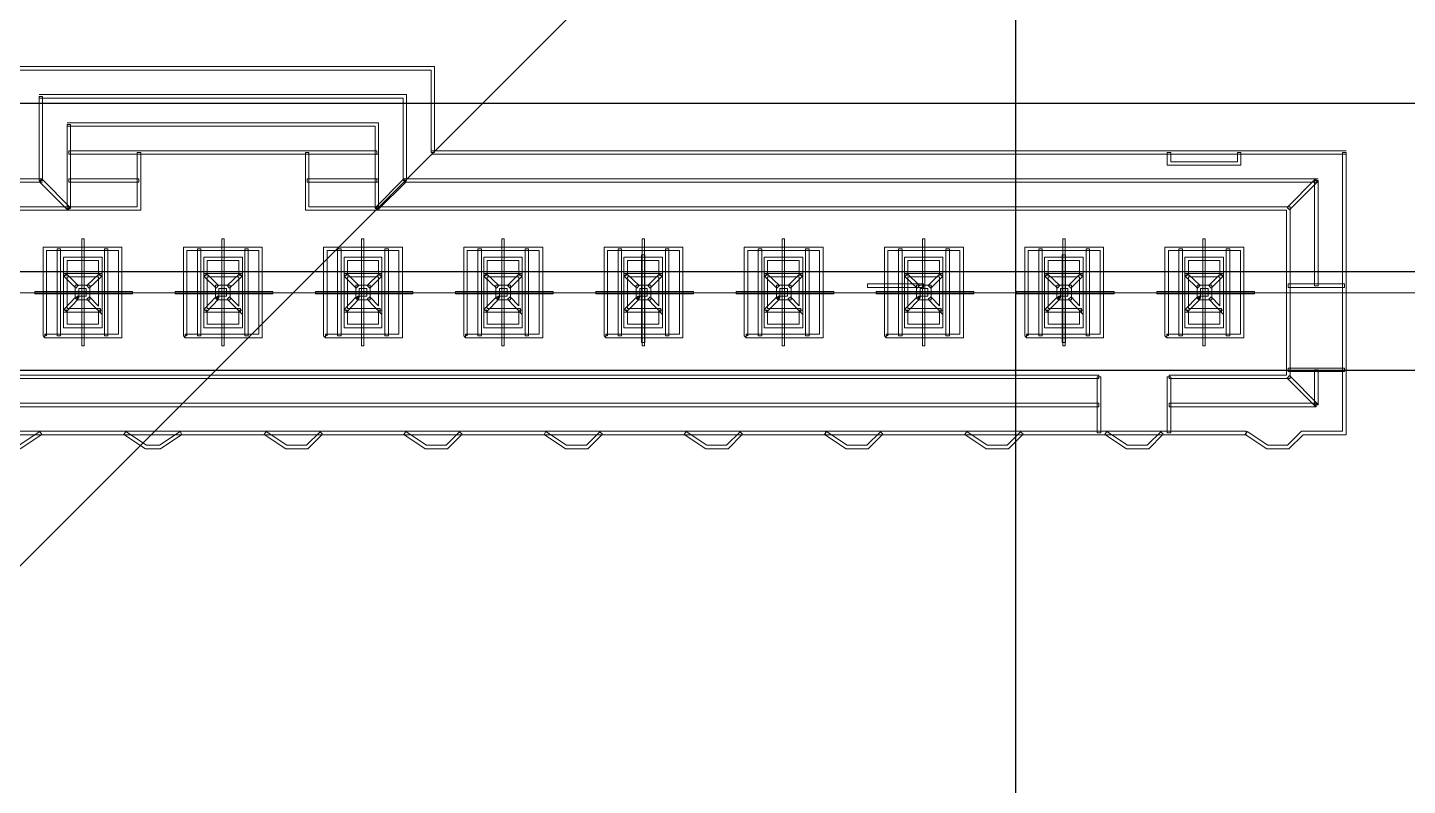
# Model space of a CAD drawing. Header units: inches. Extents: x -1.8 to 19, y -6.6 to 16.3.
# Drawn here: x 8.706 to 9.689, y 3.944 to 4.484 of the extents above; entities that cross this region are included whole.
import ezdxf

# ---------------------------------------------------------------- set-up
doc = ezdxf.new("R2010")
doc.units = ezdxf.units.IN
doc.header["$MEASUREMENT"] = 0
for name, color, linetype, lineweight, true_color in [('carriage ribbon cable', 4, 'Continuous', 25, 0x00ffff), ('hardware', 30, 'Continuous', 9, 0xff7f00), ('hidden ... case construction', 56, 'Continuous', 25, 0x808000), ('hidden ... construction', 2, 'Continuous', 0, 0xffff00), ('motherboard', 6, 'Continuous', 25, 0xff00ff)]:
    doc.layers.add(name, color=color, linetype=linetype, lineweight=lineweight, true_color=true_color)

# ---------------------------------------------------------------- blocks, each defined once
blk = doc.blocks.new('CD_103908_R')
at = {"layer": 'motherboard', "lineweight": 9}
for p, q in [((0.54874, 0.16124), (0.85081, 0.16124)), ((0.84831, 0.15874), (0.54874, 0.15874)), ((0.84831, 0.1), (0.84831, 0.15874)), ((0.85081, 0.16124), (0.85081, 0.1)), ((0.56874, 0.14124), (0.83082, 0.14124)), ((0.56874, 0.07999), (0.56874, 0.13999)), ((0.56874, 0.13999), (0.57124, 0.13999)), ((0.82832, 0.13874), (0.56874, 0.13874)), ((0.57124, 0.13999), (0.57124, 0.07999)), ((0.82832, 0.07999), (0.82832, 0.13874)), ((0.83082, 0.14124), (0.83082, 0.07999)), ((0.58875, 0.12124), (0.81082, 0.12124)), ((0.58875, 0.11999), (0.59125, 0.11999)), ((0.58875, 0.06), (0.58875, 0.11999)), ((0.80832, 0.11874), (0.58875, 0.11874)), ((0.59125, 0.11999), (0.59125, 0.06)), ((0.80832, 0.06), (0.80832, 0.11874)), ((0.81082, 0.12124), (0.81082, 0.06)), ((0.59, 0.10125), (0.80957, 0.10125)), ((0.59, 0.09875), (0.59, 0.10125)), ((0.81082, 0.09875), (0.59, 0.09875)), ((0.63874, 0.06125), (0.63874, 0.1)), ((0.63874, 0.1), (0.64124, 0.1)), ((0.64124, 0.1), (0.64124, 0.05875)), ((0.75873, 0.05875), (0.75873, 0.1)), ((0.75873, 0.1), (0.76123, 0.1)), ((0.76123, 0.1), (0.76123, 0.06125)), ((0.80957, 0.10125), (0.80957, 0.09875)), ((0.80957, 0.10125), (0.80957, 0.09875)), ((0.84831, 0.10125), (1.50078, 0.10125)), ((0.85081, 0.1), (0.84831, 0.1)), ((1.50078, 0.09875), (0.84831, 0.09875)), ((1.37329, 0.09083), (1.37329, 0.1)), ((1.37329, 0.1), (1.37579, 0.1)), ((1.37579, 0.1), (1.37579, 0.09333)), ((1.42328, 0.09333), (1.42328, 0.1)), ((1.42328, 0.1), (1.42578, 0.1)), ((1.42578, 0.1), (1.42578, 0.09083)), ((1.49828, 0.1), (1.50078, 0.1)), ((1.49828, -0.09875), (1.49828, 0.1)), ((1.50078, 0.1), (1.50078, -0.10125)), ((1.42578, 0.09083), (1.37329, 0.09083)), ((1.37579, 0.09333), (1.42328, 0.09333)), ((-0.07999, 0.08124), (0.57124, 0.08124)), ((0.57124, 0.07874), (-0.07999, 0.07874)), ((0.57124, 0.07999), (0.56874, 0.07999)), ((0.56911, 0.07911), (0.57088, 0.08088)), ((0.58911, 0.05912), (0.56911, 0.07911)), ((0.56999, 0.08124), (0.56999, 0.07874)), ((0.57088, 0.08088), (0.59088, 0.06088)), ((0.59, 0.08124), (0.63999, 0.08124)), ((0.59, 0.07874), (0.59, 0.08124)), ((0.63999, 0.07874), (0.59, 0.07874)), ((0.63999, 0.08124), (0.63999, 0.07874)), ((0.75998, 0.08124), (0.81082, 0.08124)), ((0.75998, 0.07874), (0.75998, 0.08124)), ((0.81082, 0.07874), (0.75998, 0.07874)), ((0.80868, 0.06088), (0.82869, 0.08088)), ((0.80957, 0.08124), (0.80957, 0.07874)), ((0.83045, 0.07911), (0.81045, 0.05912)), ((0.82832, 0.08124), (1.48079, 0.08124)), ((0.83082, 0.07999), (0.82832, 0.07999)), ((1.48079, 0.07874), (0.82832, 0.07874)), ((0.82869, 0.08088), (0.83045, 0.07911)), ((1.45865, 0.06088), (1.47866, 0.08088)), ((1.48043, 0.07911), (1.46042, 0.05912)), ((1.47829, 0.005), (1.47829, 0.07999)), ((1.47829, 0.07999), (1.48079, 0.07999)), ((1.47866, 0.08088), (1.48043, 0.07911)), ((1.48079, 0.07999), (1.48079, 0.005)), ((-0.06124, 0.06125), (0.63874, 0.06125)), ((0.59125, 0.06), (0.58875, 0.06)), ((0.59088, 0.06088), (0.58911, 0.05912)), ((0.59, 0.05875), (0.59, 0.06125)), ((0.76123, 0.06125), (0.80957, 0.06125)), ((0.81082, 0.06), (0.80832, 0.06)), ((0.81045, 0.05912), (0.80868, 0.06088)), ((0.80957, 0.05875), (0.80957, 0.06125)), ((0.80957, 0.06125), (1.46079, 0.06125)), ((0.80957, 0.06125), (0.80957, 0.05875)), ((1.46042, 0.05912), (1.45865, 0.06088)), ((1.46079, 0.06125), (1.46079, -0.06125)), ((0.64124, 0.05875), (-0.06124, 0.05875)), ((0.80957, 0.05875), (0.75873, 0.05875)), ((1.45829, 0.05875), (0.80957, 0.05875)), ((1.45829, -0.05875), (1.45829, 0.05875)), ((0.57166, -0.03083), (0.57166, 0.0325)), ((0.57166, 0.0325), (0.62791, 0.0325)), ((0.57416, 0.03), (0.57416, -0.03083)), ((0.62541, 0.03), (0.57416, 0.03)), ((0.58165, 0.03125), (0.58415, 0.03125)), ((0.58165, -0.03083), (0.58165, 0.03125)), ((0.58415, 0.03125), (0.58415, -0.03083)), ((0.59916, -0.03791), (0.59916, 0.03833)), ((0.59916, 0.03833), (0.60083, 0.03833)), ((0.60083, 0.03833), (0.60083, -0.03791)), ((0.61541, -0.03083), (0.61541, 0.03125)), ((0.61541, 0.03125), (0.61791, 0.03125)), ((0.61791, 0.03125), (0.61791, -0.03083)), ((0.62541, -0.02958), (0.62541, 0.03)), ((0.62791, 0.0325), (0.62791, -0.03208)), ((0.67165, -0.03083), (0.67165, 0.0325)), ((0.67165, 0.0325), (0.72791, 0.0325)), ((0.67415, 0.03), (0.67415, -0.03083)), ((0.72541, 0.03), (0.67415, 0.03)), ((0.68165, 0.03125), (0.68415, 0.03125)), ((0.68165, -0.03083), (0.68165, 0.03125)), ((0.68415, 0.03125), (0.68415, -0.03083)), ((0.69916, -0.03791), (0.69916, 0.03833)), ((0.69916, 0.03833), (0.70082, 0.03833)), ((0.70082, 0.03833), (0.70082, -0.03791)), ((0.71541, 0.03125), (0.71791, 0.03125)), ((0.71541, -0.03083), (0.71541, 0.03125)), ((0.71791, 0.03125), (0.71791, -0.03083)), ((0.72541, -0.02958), (0.72541, 0.03)), ((0.72791, 0.0325), (0.72791, -0.03208)), ((0.77166, -0.03083), (0.77166, 0.0325)), ((0.77166, 0.0325), (0.8279, 0.0325)), ((0.8254, 0.03), (0.77416, 0.03)), ((0.77416, 0.03), (0.77416, -0.03083)), ((0.78165, -0.03083), (0.78165, 0.03125)), ((0.78165, 0.03125), (0.78415, 0.03125)), ((0.78415, 0.03125), (0.78415, -0.03083)), ((0.79874, 0.03833), (0.80041, 0.03833)), ((0.79874, -0.03791), (0.79874, 0.03833)), ((0.80041, 0.03833), (0.80041, -0.03791)), ((0.8154, -0.03083), (0.8154, 0.03125)), ((0.8154, 0.03125), (0.8179, 0.03125)), ((0.8179, 0.03125), (0.8179, -0.03083)), ((0.8254, -0.02958), (0.8254, 0.03)), ((0.8279, 0.0325), (0.8279, -0.03208)), ((0.87164, -0.03083), (0.87164, 0.0325)), ((0.87164, 0.0325), (0.92789, 0.0325)), ((0.92539, 0.03), (0.87414, 0.03)), ((0.87414, 0.03), (0.87414, -0.03083)), ((0.88165, 0.03125), (0.88415, 0.03125)), ((0.88165, -0.03083), (0.88165, 0.03125)), ((0.88415, 0.03125), (0.88415, -0.03083)), ((0.89874, 0.03833), (0.9004, 0.03833)), ((0.89874, -0.03791), (0.89874, 0.03833)), ((0.9004, 0.03833), (0.9004, -0.03791)), ((0.91539, 0.03125), (0.91789, 0.03125)), ((0.91539, -0.03083), (0.91539, 0.03125)), ((0.91789, 0.03125), (0.91789, -0.03083)), ((0.92539, -0.02958), (0.92539, 0.03)), ((0.92789, 0.0325), (0.92789, -0.03208)), ((0.97164, -0.03083), (0.97164, 0.0325)), ((0.97164, 0.0325), (1.02789, 0.0325)), ((0.97414, 0.03), (0.97414, -0.03083)), ((1.02539, 0.03), (0.97414, 0.03)), ((0.98165, 0.03125), (0.98415, 0.03125)), ((0.98165, -0.03083), (0.98165, 0.03125)), ((0.98415, 0.03125), (0.98415, -0.03083)), ((0.99872, -0.03791), (0.99872, 0.03833)), ((0.99872, 0.03833), (1.00039, 0.03833)), ((1.00039, 0.03833), (1.00039, -0.03791)), ((1.01539, 0.03125), (1.01789, 0.03125)), ((1.01539, -0.03083), (1.01539, 0.03125)), ((1.01789, 0.03125), (1.01789, -0.03083)), ((1.02539, -0.02958), (1.02539, 0.03)), ((1.02789, 0.0325), (1.02789, -0.03208)), ((1.07164, -0.03083), (1.07164, 0.0325)), ((1.07164, 0.0325), (1.12789, 0.0325)), ((1.07414, 0.03), (1.07414, -0.03083)), ((1.12539, 0.03), (1.07414, 0.03)), ((1.08163, 0.03125), (1.08413, 0.03125)), ((1.08163, -0.03083), (1.08163, 0.03125)), ((1.08413, 0.03125), (1.08413, -0.03083)), ((1.09872, 0.03833), (1.10039, 0.03833)), ((1.09872, -0.03791), (1.09872, 0.03833)), ((1.10039, 0.03833), (1.10039, -0.03791)), ((1.11539, -0.03083), (1.11539, 0.03125)), ((1.11539, 0.03125), (1.11789, 0.03125)), ((1.11789, 0.03125), (1.11789, -0.03083)), ((1.12539, -0.02958), (1.12539, 0.03)), ((1.12789, 0.0325), (1.12789, -0.03208)), ((1.17162, -0.03083), (1.17162, 0.0325)), ((1.17162, 0.0325), (1.22787, 0.0325)), ((1.22537, 0.03), (1.17412, 0.03)), ((1.17412, 0.03), (1.17412, -0.03083)), ((1.18163, -0.03083), (1.18163, 0.03125)), ((1.18163, 0.03125), (1.18413, 0.03125)), ((1.18413, 0.03125), (1.18413, -0.03083)), ((1.19872, -0.03791), (1.19872, 0.03833)), ((1.19872, 0.03833), (1.20038, 0.03833)), ((1.20038, 0.03833), (1.20038, -0.03791)), ((1.21537, 0.03125), (1.21787, 0.03125)), ((1.21537, -0.03083), (1.21537, 0.03125)), ((1.21787, 0.03125), (1.21787, -0.03083)), ((1.22537, -0.02958), (1.22537, 0.03)), ((1.22787, 0.0325), (1.22787, -0.03208)), ((1.27162, -0.03083), (1.27162, 0.0325)), ((1.27162, 0.0325), (1.32787, 0.0325)), ((1.27412, 0.03), (1.27412, -0.03083)), ((1.32537, 0.03), (1.27412, 0.03)), ((1.28163, -0.03083), (1.28163, 0.03125)), ((1.28163, 0.03125), (1.28413, 0.03125)), ((1.28413, 0.03125), (1.28413, -0.03083)), ((1.2987, 0.03833), (1.30037, 0.03833)), ((1.2987, -0.03791), (1.2987, 0.03833)), ((1.30037, 0.03833), (1.30037, -0.03791)), ((1.31538, -0.03083), (1.31538, 0.03125)), ((1.31538, 0.03125), (1.31788, 0.03125)), ((1.31788, 0.03125), (1.31788, -0.03083)), ((1.32537, -0.02958), (1.32537, 0.03)), ((1.32787, 0.0325), (1.32787, -0.03208)), ((1.37162, -0.03083), (1.37162, 0.0325)), ((1.37162, 0.0325), (1.42787, 0.0325)), ((1.42537, 0.03), (1.37412, 0.03)), ((1.37412, 0.03), (1.37412, -0.03083)), ((1.38162, -0.03083), (1.38162, 0.03125)), ((1.38162, 0.03125), (1.38412, 0.03125)), ((1.38412, 0.03125), (1.38412, -0.03083)), ((1.3987, 0.03833), (1.40037, 0.03833)), ((1.3987, -0.03791), (1.3987, 0.03833)), ((1.40037, 0.03833), (1.40037, -0.03791)), ((1.41537, 0.03125), (1.41787, 0.03125)), ((1.41537, -0.03083), (1.41537, 0.03125)), ((1.41787, 0.03125), (1.41787, -0.03083)), ((1.42537, -0.02958), (1.42537, 0.03)), ((1.42787, 0.0325), (1.42787, -0.03208)), ((0.58624, 0.02542), (0.61375, 0.02542)), ((0.58624, 0.01249), (0.58624, 0.02542)), ((0.61125, 0.02292), (0.58874, 0.02292)), ((0.58874, 0.02292), (0.58874, 0.01249)), ((0.61125, 0.01249), (0.61125, 0.02292)), ((0.61375, 0.02542), (0.61375, 0.01249)), ((0.68624, 0.02542), (0.71375, 0.02542)), ((0.68624, 0.01249), (0.68624, 0.02542)), ((0.71125, 0.02292), (0.68874, 0.02292)), ((0.68874, 0.02292), (0.68874, 0.01249)), ((0.71125, 0.01249), (0.71125, 0.02292)), ((0.71375, 0.02542), (0.71375, 0.01249)), ((0.78624, 0.02542), (0.81331, 0.02542)), ((0.78624, 0.01249), (0.78624, 0.02542)), ((0.81081, 0.02292), (0.78874, 0.02292)), ((0.78874, 0.02292), (0.78874, 0.01249)), ((0.81081, 0.01249), (0.81081, 0.02292)), ((0.81331, 0.02542), (0.81331, 0.01249)), ((0.88581, 0.02542), (0.91331, 0.02542)), ((0.88581, 0.01249), (0.88581, 0.02542)), ((0.91081, 0.02292), (0.88831, 0.02292)), ((0.88831, 0.02292), (0.88831, 0.01249)), ((0.91081, 0.01249), (0.91081, 0.02292)), ((0.91331, 0.02542), (0.91331, 0.01249)), ((0.98582, 0.01249), (0.98582, 0.02542)), ((0.98582, 0.02542), (1.01331, 0.02542)), ((1.01081, 0.02292), (0.98832, 0.02292)), ((0.98832, 0.02292), (0.98832, 0.01249)), ((0.99831, -0.03541), (0.99831, 0.02708)), ((0.99831, 0.02708), (1.0008, 0.02708)), ((1.0008, 0.02708), (1.0008, -0.03541)), ((1.01081, 0.01249), (1.01081, 0.02292)), ((1.01331, 0.02542), (1.01331, 0.01249)), ((1.0858, 0.01249), (1.0858, 0.02542)), ((1.0858, 0.02542), (1.11331, 0.02542)), ((1.11081, 0.02292), (1.0883, 0.02292)), ((1.0883, 0.02292), (1.0883, 0.01249)), ((1.11081, 0.01249), (1.11081, 0.02292)), ((1.11331, 0.02542), (1.11331, 0.01249)), ((1.1858, 0.01249), (1.1858, 0.02542)), ((1.1858, 0.02542), (1.21329, 0.02542)), ((1.21079, 0.02292), (1.1883, 0.02292)), ((1.1883, 0.02292), (1.1883, 0.01249)), ((1.21079, 0.01249), (1.21079, 0.02292)), ((1.21329, 0.02542), (1.21329, 0.01249)), ((1.2858, 0.01249), (1.2858, 0.02542)), ((1.2858, 0.02542), (1.31329, 0.02542)), ((1.31079, 0.02292), (1.2883, 0.02292)), ((1.2883, 0.02292), (1.2883, 0.01249)), ((1.29829, 0.02708), (1.30079, 0.02708)), ((1.29829, -0.03541), (1.29829, 0.02708)), ((1.30079, 0.02708), (1.30079, -0.03541)), ((1.31079, 0.01249), (1.31079, 0.02292)), ((1.31329, 0.02542), (1.31329, 0.01249)), ((1.38578, 0.02542), (1.41329, 0.02542)), ((1.38578, 0.01249), (1.38578, 0.02542)), ((1.41079, 0.02292), (1.38828, 0.02292)), ((1.38828, 0.02292), (1.38828, 0.01249)), ((1.41079, 0.01249), (1.41079, 0.02292)), ((1.41329, 0.02542), (1.41329, 0.01249)), ((0.58624, -0.01376), (0.58624, 0.01374)), ((0.58624, 0.01374), (0.61375, 0.01374)), ((0.58874, 0.01249), (0.58624, 0.01249)), ((0.58661, 0.01161), (0.58837, 0.01338)), ((0.59495, 0.00328), (0.58661, 0.01161)), ((0.58837, 0.01338), (0.59671, 0.00505)), ((0.58874, 0.01124), (0.58874, -0.01126)), ((0.61125, 0.01124), (0.58874, 0.01124)), ((0.60289, 0.00507), (0.61164, 0.0134)), ((0.61336, 0.01159), (0.60461, 0.00326)), ((0.61375, 0.01249), (0.61125, 0.01249)), ((0.61125, -0.00949), (0.61125, 0.01124)), ((0.61164, 0.0134), (0.61336, 0.01159)), ((0.61375, 0.01374), (0.61375, -0.01552)), ((0.68624, -0.01376), (0.68624, 0.01374)), ((0.68624, 0.01374), (0.71375, 0.01374)), ((0.68874, 0.01249), (0.68624, 0.01249)), ((0.68661, 0.01161), (0.68837, 0.01338)), ((0.69495, 0.00328), (0.68661, 0.01161)), ((0.68837, 0.01338), (0.69671, 0.00505)), ((0.68874, 0.01124), (0.68874, -0.01126)), ((0.71125, 0.01124), (0.68874, 0.01124)), ((0.70289, 0.00507), (0.71164, 0.0134)), ((0.71336, 0.01159), (0.70461, 0.00326)), ((0.71375, 0.01249), (0.71125, 0.01249)), ((0.71125, -0.00949), (0.71125, 0.01124)), ((0.71164, 0.0134), (0.71336, 0.01159)), ((0.71375, 0.01374), (0.71375, -0.01552)), ((0.78624, -0.01376), (0.78624, 0.01374)), ((0.78624, 0.01374), (0.81331, 0.01374)), ((0.78874, 0.01249), (0.78624, 0.01249)), ((0.7866, 0.01161), (0.78837, 0.01338)), ((0.79493, 0.00328), (0.7866, 0.01161)), ((0.78837, 0.01338), (0.7967, 0.00505)), ((0.78874, 0.01124), (0.78874, -0.01126)), ((0.81081, 0.01124), (0.78874, 0.01124)), ((0.80285, 0.00505), (0.81118, 0.01338)), ((0.81295, 0.01161), (0.80462, 0.00328)), ((0.81331, 0.01249), (0.81081, 0.01249)), ((0.81081, -0.00938), (0.81081, 0.01124)), ((0.81118, 0.01338), (0.81295, 0.01161)), ((0.81331, 0.01374), (0.81331, -0.01563)), ((0.88581, -0.01376), (0.88581, 0.01374)), ((0.88581, 0.01374), (0.91331, 0.01374)), ((0.88831, 0.01249), (0.88581, 0.01249)), ((0.8862, 0.01159), (0.88793, 0.0134)), ((0.89495, 0.00326), (0.8862, 0.01159)), ((0.88793, 0.0134), (0.89667, 0.00507)), ((0.88831, 0.01124), (0.88831, -0.01126)), ((0.91081, 0.01124), (0.88831, 0.01124)), ((0.90285, 0.00505), (0.91118, 0.01338)), ((0.91294, 0.01161), (0.90462, 0.00328)), ((0.91331, 0.01249), (0.91081, 0.01249)), ((0.91081, -0.00938), (0.91081, 0.01124)), ((0.91118, 0.01338), (0.91294, 0.01161)), ((0.91331, 0.01374), (0.91331, -0.01563)), ((0.98582, -0.01376), (0.98582, 0.01374)), ((0.98582, 0.01374), (1.01331, 0.01374)), ((0.98832, 0.01249), (0.98582, 0.01249)), ((0.9862, 0.01159), (0.98793, 0.0134)), ((0.99495, 0.00326), (0.9862, 0.01159)), ((0.98793, 0.0134), (0.99667, 0.00507)), ((0.98832, 0.01124), (0.98832, -0.01126)), ((1.01081, 0.01124), (0.98832, 0.01124)), ((1.00285, 0.00505), (1.01118, 0.01338)), ((1.01294, 0.01161), (1.00461, 0.00328)), ((1.01331, 0.01249), (1.01081, 0.01249)), ((1.01081, -0.00938), (1.01081, 0.01124)), ((1.01118, 0.01338), (1.01294, 0.01161)), ((1.01331, 0.01374), (1.01331, -0.01563)), ((1.0858, -0.01376), (1.0858, 0.01374)), ((1.0858, 0.01374), (1.11331, 0.01374)), ((1.0883, 0.01249), (1.0858, 0.01249)), ((1.08619, 0.01159), (1.08791, 0.0134)), ((1.09495, 0.00326), (1.08619, 0.01159)), ((1.08791, 0.0134), (1.09667, 0.00507)), ((1.11081, 0.01124), (1.0883, 0.01124)), ((1.0883, 0.01124), (1.0883, -0.01126)), ((1.10283, 0.00505), (1.11118, 0.01338)), ((1.11294, 0.01161), (1.1046, 0.00328)), ((1.11331, 0.01249), (1.11081, 0.01249)), ((1.11081, -0.00939), (1.11081, 0.01124)), ((1.11118, 0.01338), (1.11294, 0.01161)), ((1.11331, 0.01374), (1.11331, -0.01563)), ((1.1858, -0.01376), (1.1858, 0.01374)), ((1.1858, 0.01374), (1.21329, 0.01374)), ((1.1883, 0.01249), (1.1858, 0.01249)), ((1.18618, 0.01159), (1.18791, 0.0134)), ((1.19493, 0.00326), (1.18618, 0.01159)), ((1.18791, 0.0134), (1.19665, 0.00507)), ((1.1883, 0.01124), (1.1883, -0.01126)), ((1.21079, 0.01124), (1.1883, 0.01124)), ((1.20283, 0.00505), (1.21116, 0.01338)), ((1.21293, 0.01161), (1.2046, 0.00328)), ((1.21329, 0.01249), (1.21079, 0.01249)), ((1.21079, -0.00938), (1.21079, 0.01124)), ((1.21116, 0.01338), (1.21293, 0.01161)), ((1.21329, 0.01374), (1.21329, -0.01563)), ((1.2858, -0.01376), (1.2858, 0.01374)), ((1.2858, 0.01374), (1.31329, 0.01374)), ((1.2883, 0.01249), (1.2858, 0.01249)), ((1.28618, 0.01159), (1.28791, 0.0134)), ((1.29493, 0.00326), (1.28618, 0.01159)), ((1.28791, 0.0134), (1.29665, 0.00507)), ((1.31079, 0.01124), (1.2883, 0.01124)), ((1.2883, 0.01124), (1.2883, -0.01126)), ((1.30283, 0.00505), (1.31116, 0.01338)), ((1.31292, 0.01161), (1.30459, 0.00328)), ((1.31329, 0.01249), (1.31079, 0.01249)), ((1.31079, -0.00938), (1.31079, 0.01124)), ((1.31116, 0.01338), (1.31292, 0.01161)), ((1.31329, 0.01374), (1.31329, -0.01563)), ((1.38578, -0.01376), (1.38578, 0.01374)), ((1.38578, 0.01374), (1.41329, 0.01374)), ((1.38828, 0.01249), (1.38578, 0.01249)), ((1.38617, 0.01159), (1.38789, 0.0134)), ((1.39493, 0.00326), (1.38617, 0.01159)), ((1.38789, 0.0134), (1.39665, 0.00507)), ((1.41079, 0.01124), (1.38828, 0.01124)), ((1.38828, 0.01124), (1.38828, -0.01126)), ((1.40281, 0.00505), (1.41116, 0.01338)), ((1.41293, 0.01161), (1.40458, 0.00328)), ((1.41329, 0.01249), (1.41079, 0.01249)), ((1.41079, -0.00939), (1.41079, 0.01124)), ((1.41116, 0.01338), (1.41293, 0.01161)), ((1.41329, 0.01374), (1.41329, -0.01563)), ((0.56583, 0.00083), (0.6354, 0.00083)), ((0.56583, -0.00083), (0.56583, 0.00083)), ((0.59458, -0.00376), (0.59458, 0.00541)), ((0.59458, 0.00541), (0.60498, 0.00541)), ((0.59671, 0.00505), (0.59495, 0.00328)), ((0.59708, 0.00291), (0.59708, -0.00376)), ((0.60248, 0.00291), (0.59708, 0.00291)), ((0.60248, -0.00251), (0.60248, 0.00291)), ((0.60461, 0.00326), (0.60289, 0.00507)), ((0.60498, 0.00541), (0.60498, -0.00501)), ((0.6354, 0.00083), (0.6354, -0.00083)), ((0.66583, 0.00083), (0.7354, 0.00083)), ((0.66583, -0.00083), (0.66583, 0.00083)), ((0.69458, -0.00376), (0.69458, 0.00541)), ((0.69458, 0.00541), (0.70498, 0.00541)), ((0.69671, 0.00505), (0.69495, 0.00328)), ((0.69708, 0.00291), (0.69708, -0.00376)), ((0.70248, 0.00291), (0.69708, 0.00291)), ((0.70248, -0.00251), (0.70248, 0.00291)), ((0.70461, 0.00326), (0.70289, 0.00507)), ((0.70498, 0.00541), (0.70498, -0.00501)), ((0.7354, 0.00083), (0.7354, -0.00083)), ((0.76583, 0.00083), (0.8354, 0.00083)), ((0.76583, -0.00083), (0.76583, 0.00083)), ((0.79457, -0.00376), (0.79457, 0.00541)), ((0.79457, 0.00541), (0.80498, 0.00541)), ((0.7967, 0.00505), (0.79493, 0.00328)), ((0.80248, 0.00291), (0.79707, 0.00291)), ((0.79707, 0.00291), (0.79707, -0.00376)), ((0.80248, -0.00251), (0.80248, 0.00291)), ((0.80462, 0.00328), (0.80285, 0.00505)), ((0.80498, 0.00541), (0.80498, -0.00501)), ((0.8354, 0.00083), (0.8354, -0.00083)), ((0.86581, -0.00083), (0.86581, 0.00083)), ((0.86581, 0.00083), (0.9354, 0.00083)), ((0.89456, -0.00376), (0.89456, 0.00541)), ((0.89456, 0.00541), (0.90498, 0.00541)), ((0.89667, 0.00507), (0.89495, 0.00326)), ((0.89706, 0.00291), (0.89706, -0.00376)), ((0.90248, 0.00291), (0.89706, 0.00291)), ((0.90248, -0.00251), (0.90248, 0.00291)), ((0.90462, 0.00328), (0.90285, 0.00505)), ((0.90498, 0.00541), (0.90498, -0.00501)), ((0.9354, 0.00083), (0.9354, -0.00083)), ((0.96581, -0.00083), (0.96581, 0.00083)), ((0.96581, 0.00083), (1.03539, 0.00083)), ((0.99456, -0.00376), (0.99456, 0.00541)), ((0.99456, 0.00541), (1.00498, 0.00541)), ((0.99667, 0.00507), (0.99495, 0.00326)), ((0.99706, 0.00291), (0.99706, -0.00376)), ((1.00248, 0.00291), (0.99706, 0.00291)), ((1.00248, -0.00251), (1.00248, 0.00291)), ((1.00461, 0.00328), (1.00285, 0.00505)), ((1.00498, 0.00541), (1.00498, -0.00501)), ((1.03539, 0.00083), (1.03539, -0.00083)), ((1.06581, 0.00083), (1.13538, 0.00083)), ((1.06581, -0.00083), (1.06581, 0.00083)), ((1.09456, -0.00376), (1.09456, 0.00541)), ((1.09456, 0.00541), (1.10498, 0.00541)), ((1.09667, 0.00507), (1.09495, 0.00326)), ((1.10248, 0.00291), (1.09706, 0.00291)), ((1.09706, 0.00291), (1.09706, -0.00376)), ((1.10248, -0.00251), (1.10248, 0.00291)), ((1.1046, 0.00328), (1.10283, 0.00505)), ((1.10498, 0.00541), (1.10498, -0.00501)), ((1.13538, 0.00083), (1.13538, -0.00083)), ((1.15955, 0.00625), (1.19955, 0.00625)), ((1.15955, 0.00375), (1.15955, 0.00625)), ((1.19955, 0.00375), (1.15955, 0.00375)), ((1.16579, 0.00083), (1.23538, 0.00083)), ((1.16579, -0.00083), (1.16579, 0.00083)), ((1.19454, -0.00376), (1.19454, 0.00541)), ((1.19454, 0.00541), (1.20496, 0.00541)), ((1.19665, 0.00507), (1.19493, 0.00326)), ((1.19704, 0.00291), (1.19704, -0.00376)), ((1.20246, 0.00291), (1.19704, 0.00291)), ((1.19955, 0.00625), (1.19955, 0.00375)), ((1.20246, -0.00251), (1.20246, 0.00291)), ((1.2046, 0.00328), (1.20283, 0.00505)), ((1.20496, 0.00541), (1.20496, -0.00501)), ((1.23538, 0.00083), (1.23538, -0.00083)), ((1.26579, 0.00083), (1.33537, 0.00083)), ((1.26579, -0.00083), (1.26579, 0.00083)), ((1.29454, -0.00376), (1.29454, 0.00541)), ((1.29454, 0.00541), (1.30496, 0.00541)), ((1.29665, 0.00507), (1.29493, 0.00326)), ((1.29704, 0.00291), (1.29704, -0.00376)), ((1.30246, 0.00291), (1.29704, 0.00291)), ((1.30246, -0.00251), (1.30246, 0.00291)), ((1.30459, 0.00328), (1.30283, 0.00505)), ((1.30496, 0.00541), (1.30496, -0.00501)), ((1.33537, 0.00083), (1.33537, -0.00083)), ((1.36579, -0.00083), (1.36579, 0.00083)), ((1.36579, 0.00083), (1.43537, 0.00083)), ((1.39454, -0.00376), (1.39454, 0.00541)), ((1.39454, 0.00541), (1.40496, 0.00541)), ((1.39665, 0.00507), (1.39493, 0.00326)), ((1.39704, 0.00291), (1.39704, -0.00376)), ((1.40246, 0.00291), (1.39704, 0.00291)), ((1.40246, -0.00251), (1.40246, 0.00291)), ((1.40458, 0.00328), (1.40281, 0.00505)), ((1.40496, 0.00541), (1.40496, -0.00501)), ((1.43537, 0.00083), (1.43537, -0.00083)), ((1.45954, 0.00625), (1.49953, 0.00625)), ((1.45954, 0.00375), (1.45954, 0.00625)), ((1.49953, 0.00375), (1.45954, 0.00375)), ((1.48079, 0.005), (1.47829, 0.005)), ((1.49953, 0.00625), (1.49953, 0.00375)), ((0.6354, -0.00083), (0.56583, -0.00083)), ((0.58659, -0.01164), (0.59493, -0.00289)), ((0.59673, -0.00462), (0.5884, -0.01337)), ((0.59583, -0.00501), (0.59458, -0.00376)), ((0.59493, -0.00289), (0.59673, -0.00462)), ((0.59583, -0.00501), (0.59583, -0.00251)), ((0.59583, -0.00251), (0.60248, -0.00251)), ((0.59708, -0.00376), (0.59583, -0.00251)), ((0.59583, -0.00251), (0.59583, -0.00251)), ((0.59583, -0.00251), (0.59583, -0.00501)), ((0.60498, -0.00501), (0.59583, -0.00501)), ((0.59583, -0.00501), (0.59583, -0.00501)), ((0.60287, -0.00464), (0.60463, -0.00287)), ((0.61375, -0.01552), (0.60287, -0.00464)), ((0.60463, -0.00287), (0.61125, -0.00949)), ((0.7354, -0.00083), (0.66583, -0.00083)), ((0.68658, -0.01164), (0.69492, -0.00289)), ((0.69673, -0.00462), (0.68839, -0.01337)), ((0.69583, -0.00501), (0.69458, -0.00376)), ((0.69492, -0.00289), (0.69673, -0.00462)), ((0.69708, -0.00376), (0.69583, -0.00251)), ((0.69583, -0.00251), (0.69583, -0.00251)), ((0.69583, -0.00251), (0.69583, -0.00501)), ((0.69583, -0.00501), (0.69583, -0.00251)), ((0.69583, -0.00251), (0.70248, -0.00251)), ((0.69583, -0.00501), (0.69583, -0.00501)), ((0.70498, -0.00501), (0.69583, -0.00501)), ((0.70286, -0.00464), (0.70463, -0.00287)), ((0.71375, -0.01552), (0.70286, -0.00464)), ((0.70463, -0.00287), (0.71125, -0.00949)), ((0.8354, -0.00083), (0.76583, -0.00083)), ((0.78658, -0.01165), (0.79491, -0.0029)), ((0.79672, -0.00462), (0.78839, -0.01337)), ((0.79582, -0.00501), (0.79457, -0.00376)), ((0.79491, -0.0029), (0.79672, -0.00462)), ((0.79582, -0.00501), (0.79582, -0.00251)), ((0.79582, -0.00251), (0.80248, -0.00251)), ((0.79582, -0.00251), (0.79582, -0.00251)), ((0.79582, -0.00251), (0.79582, -0.00501)), ((0.79707, -0.00376), (0.79582, -0.00251)), ((0.80498, -0.00501), (0.79582, -0.00501)), ((0.79582, -0.00501), (0.79582, -0.00501)), ((0.80283, -0.00462), (0.80464, -0.0029)), ((0.81331, -0.01563), (0.80283, -0.00462)), ((0.80464, -0.0029), (0.81081, -0.00938)), ((0.9354, -0.00083), (0.86581, -0.00083)), ((0.88618, -0.01162), (0.89493, -0.00287)), ((0.8967, -0.00464), (0.88795, -0.01339)), ((0.89581, -0.00501), (0.89456, -0.00376)), ((0.89493, -0.00287), (0.8967, -0.00464)), ((0.89581, -0.00501), (0.89581, -0.00251)), ((0.89581, -0.00251), (0.90248, -0.00251)), ((0.89706, -0.00376), (0.89581, -0.00251)), ((0.89581, -0.00251), (0.89581, -0.00251)), ((0.89581, -0.00251), (0.89581, -0.00501)), ((0.90498, -0.00501), (0.89581, -0.00501)), ((0.89581, -0.00501), (0.89581, -0.00501)), ((0.90283, -0.00462), (0.90464, -0.0029)), ((0.91331, -0.01563), (0.90283, -0.00462)), ((0.90464, -0.0029), (0.91081, -0.00938)), ((1.03539, -0.00083), (0.96581, -0.00083)), ((0.98618, -0.01162), (0.99493, -0.00287)), ((0.99669, -0.00464), (0.98795, -0.01339)), ((0.99581, -0.00501), (0.99456, -0.00376)), ((0.99493, -0.00287), (0.99669, -0.00464)), ((0.99706, -0.00376), (0.99581, -0.00251)), ((0.99581, -0.00251), (0.99581, -0.00251)), ((0.99581, -0.00251), (0.99581, -0.00501)), ((0.99581, -0.00501), (0.99581, -0.00251)), ((0.99581, -0.00251), (1.00248, -0.00251)), ((0.99581, -0.00501), (0.99581, -0.00501)), ((1.00498, -0.00501), (0.99581, -0.00501)), ((1.00282, -0.00462), (1.00464, -0.0029)), ((1.01331, -0.01563), (1.00282, -0.00462)), ((1.00464, -0.0029), (1.01081, -0.00938)), ((1.13538, -0.00083), (1.06581, -0.00083)), ((1.08617, -0.01162), (1.09493, -0.00287)), ((1.09669, -0.00464), (1.08794, -0.01339)), ((1.09581, -0.00501), (1.09456, -0.00376)), ((1.09493, -0.00287), (1.09669, -0.00464)), ((1.09581, -0.00251), (1.10248, -0.00251)), ((1.09581, -0.00251), (1.09581, -0.00251)), ((1.09581, -0.00251), (1.09581, -0.00501)), ((1.09706, -0.00376), (1.09581, -0.00251)), ((1.09581, -0.00501), (1.09581, -0.00251)), ((1.09581, -0.00501), (1.09581, -0.00501)), ((1.10498, -0.00501), (1.09581, -0.00501)), ((1.10281, -0.00462), (1.10462, -0.00289)), ((1.11331, -0.01563), (1.10281, -0.00462)), ((1.10462, -0.00289), (1.11081, -0.00939)), ((1.23538, -0.00083), (1.16579, -0.00083)), ((1.18616, -0.01162), (1.19491, -0.00287)), ((1.19668, -0.00464), (1.18793, -0.01339)), ((1.19579, -0.00501), (1.19454, -0.00376)), ((1.19491, -0.00287), (1.19668, -0.00464)), ((1.19579, -0.00251), (1.20246, -0.00251)), ((1.19704, -0.00376), (1.19579, -0.00251)), ((1.19579, -0.00251), (1.19579, -0.00251)), ((1.19579, -0.00251), (1.19579, -0.00501)), ((1.19579, -0.00501), (1.19579, -0.00251)), ((1.19579, -0.00501), (1.19579, -0.00501)), ((1.20496, -0.00501), (1.19579, -0.00501)), ((1.20281, -0.00462), (1.20462, -0.0029)), ((1.21329, -0.01563), (1.20281, -0.00462)), ((1.20462, -0.0029), (1.21079, -0.00938)), ((1.33537, -0.00083), (1.26579, -0.00083)), ((1.28616, -0.01162), (1.29491, -0.00287)), ((1.29668, -0.00464), (1.28793, -0.01339)), ((1.29579, -0.00501), (1.29454, -0.00376)), ((1.29491, -0.00287), (1.29668, -0.00464)), ((1.29579, -0.00251), (1.29579, -0.00251)), ((1.29579, -0.00251), (1.29579, -0.00501)), ((1.29704, -0.00376), (1.29579, -0.00251)), ((1.29579, -0.00501), (1.29579, -0.00251)), ((1.29579, -0.00251), (1.30246, -0.00251)), ((1.29579, -0.00501), (1.29579, -0.00501)), ((1.30496, -0.00501), (1.29579, -0.00501)), ((1.30281, -0.00462), (1.30462, -0.0029)), ((1.31329, -0.01563), (1.30281, -0.00462)), ((1.30462, -0.0029), (1.31079, -0.00938)), ((1.43537, -0.00083), (1.36579, -0.00083)), ((1.38615, -0.01162), (1.39491, -0.00287)), ((1.39668, -0.00464), (1.38792, -0.01339)), ((1.39579, -0.00501), (1.39454, -0.00376)), ((1.39491, -0.00287), (1.39668, -0.00464)), ((1.39704, -0.00376), (1.39579, -0.00251)), ((1.39579, -0.00251), (1.39579, -0.00251)), ((1.39579, -0.00251), (1.39579, -0.00501)), ((1.39579, -0.00501), (1.39579, -0.00251)), ((1.39579, -0.00251), (1.40246, -0.00251)), ((1.39579, -0.00501), (1.39579, -0.00501)), ((1.40496, -0.00501), (1.39579, -0.00501)), ((1.40279, -0.00462), (1.4046, -0.00289)), ((1.41329, -0.01563), (1.40279, -0.00462)), ((1.4046, -0.00289), (1.41079, -0.00939)), ((0.58624, -0.025), (0.58624, -0.01251)), ((0.58624, -0.01251), (0.58874, -0.01251)), ((0.6125, -0.01376), (0.58624, -0.01376)), ((0.5884, -0.01337), (0.58659, -0.01164)), ((0.58874, -0.01126), (0.6125, -0.01126)), ((0.58874, -0.01251), (0.58874, -0.0225)), ((0.61125, -0.0225), (0.61125, -0.01251)), ((0.61125, -0.01251), (0.61375, -0.01251)), ((0.6125, -0.01126), (0.6125, -0.01376)), ((0.61375, -0.01251), (0.61375, -0.025)), ((0.68624, -0.01251), (0.68874, -0.01251)), ((0.68624, -0.025), (0.68624, -0.01251)), ((0.7125, -0.01376), (0.68624, -0.01376)), ((0.68839, -0.01337), (0.68658, -0.01164)), ((0.68874, -0.01126), (0.7125, -0.01126)), ((0.68874, -0.01251), (0.68874, -0.0225)), ((0.71125, -0.01251), (0.71375, -0.01251)), ((0.71125, -0.0225), (0.71125, -0.01251)), ((0.7125, -0.01126), (0.7125, -0.01376)), ((0.71375, -0.01251), (0.71375, -0.025)), ((0.78624, -0.025), (0.78624, -0.01251)), ((0.78624, -0.01251), (0.78874, -0.01251)), ((0.81206, -0.01376), (0.78624, -0.01376)), ((0.78839, -0.01337), (0.78658, -0.01165)), ((0.78874, -0.01126), (0.81206, -0.01126)), ((0.78874, -0.01251), (0.78874, -0.0225)), ((0.81081, -0.01251), (0.81331, -0.01251)), ((0.81081, -0.0225), (0.81081, -0.01251)), ((0.81206, -0.01126), (0.81206, -0.01376)), ((0.81331, -0.01251), (0.81331, -0.025)), ((0.88581, -0.025), (0.88581, -0.01251)), ((0.88581, -0.01251), (0.88831, -0.01251)), ((0.91206, -0.01376), (0.88581, -0.01376)), ((0.88795, -0.01339), (0.88618, -0.01162)), ((0.88831, -0.01126), (0.91206, -0.01126)), ((0.88831, -0.01251), (0.88831, -0.0225)), ((0.91081, -0.0225), (0.91081, -0.01251)), ((0.91081, -0.01251), (0.91331, -0.01251)), ((0.91206, -0.01126), (0.91206, -0.01376)), ((0.91331, -0.01251), (0.91331, -0.025)), ((0.98582, -0.01251), (0.98832, -0.01251)), ((0.98582, -0.025), (0.98582, -0.01251)), ((1.01206, -0.01376), (0.98582, -0.01376)), ((0.98795, -0.01339), (0.98618, -0.01162)), ((0.98832, -0.01126), (1.01206, -0.01126)), ((0.98832, -0.01251), (0.98832, -0.0225)), ((1.01081, -0.01251), (1.01331, -0.01251)), ((1.01081, -0.0225), (1.01081, -0.01251)), ((1.01206, -0.01126), (1.01206, -0.01376)), ((1.01331, -0.01251), (1.01331, -0.025)), ((1.0858, -0.025), (1.0858, -0.01251)), ((1.0858, -0.01251), (1.0883, -0.01251)), ((1.11206, -0.01376), (1.0858, -0.01376)), ((1.08794, -0.01339), (1.08617, -0.01162)), ((1.0883, -0.01126), (1.11206, -0.01126)), ((1.0883, -0.01251), (1.0883, -0.0225)), ((1.11081, -0.0225), (1.11081, -0.01251)), ((1.11081, -0.01251), (1.11331, -0.01251)), ((1.11206, -0.01126), (1.11206, -0.01376)), ((1.11331, -0.01251), (1.11331, -0.025)), ((1.1858, -0.01251), (1.1883, -0.01251)), ((1.1858, -0.025), (1.1858, -0.01251)), ((1.21204, -0.01376), (1.1858, -0.01376)), ((1.18793, -0.01339), (1.18616, -0.01162)), ((1.1883, -0.01126), (1.21204, -0.01126)), ((1.1883, -0.01251), (1.1883, -0.0225)), ((1.21079, -0.01251), (1.21329, -0.01251)), ((1.21079, -0.0225), (1.21079, -0.01251)), ((1.21204, -0.01126), (1.21204, -0.01376)), ((1.21329, -0.01251), (1.21329, -0.025)), ((1.2858, -0.01251), (1.2883, -0.01251)), ((1.2858, -0.025), (1.2858, -0.01251)), ((1.31204, -0.01376), (1.2858, -0.01376)), ((1.28793, -0.01339), (1.28616, -0.01162)), ((1.2883, -0.01126), (1.31204, -0.01126)), ((1.2883, -0.01251), (1.2883, -0.0225)), ((1.31079, -0.01251), (1.31329, -0.01251)), ((1.31079, -0.0225), (1.31079, -0.01251)), ((1.31204, -0.01126), (1.31204, -0.01376)), ((1.31329, -0.01251), (1.31329, -0.025)), ((1.38578, -0.025), (1.38578, -0.01251)), ((1.38578, -0.01251), (1.38828, -0.01251)), ((1.41204, -0.01376), (1.38578, -0.01376)), ((1.38792, -0.01339), (1.38615, -0.01162)), ((1.38828, -0.01126), (1.41204, -0.01126)), ((1.38828, -0.01251), (1.38828, -0.0225)), ((1.41079, -0.01251), (1.41329, -0.01251)), ((1.41079, -0.0225), (1.41079, -0.01251)), ((1.41204, -0.01126), (1.41204, -0.01376)), ((1.41329, -0.01251), (1.41329, -0.025)), ((0.61375, -0.025), (0.58624, -0.025)), ((0.58874, -0.0225), (0.61125, -0.0225)), ((0.71375, -0.025), (0.68624, -0.025)), ((0.68874, -0.0225), (0.71125, -0.0225)), ((0.81331, -0.025), (0.78624, -0.025)), ((0.78874, -0.0225), (0.81081, -0.0225)), ((0.91331, -0.025), (0.88581, -0.025)), ((0.88831, -0.0225), (0.91081, -0.0225)), ((1.01331, -0.025), (0.98582, -0.025)), ((0.98832, -0.0225), (1.01081, -0.0225)), ((1.11331, -0.025), (1.0858, -0.025)), ((1.0883, -0.0225), (1.11081, -0.0225)), ((1.21329, -0.025), (1.1858, -0.025)), ((1.1883, -0.0225), (1.21079, -0.0225)), ((1.31329, -0.025), (1.2858, -0.025)), ((1.2883, -0.0225), (1.31079, -0.0225)), ((1.41329, -0.025), (1.38578, -0.025)), ((1.38828, -0.0225), (1.41079, -0.0225)), ((0.57291, -0.03208), (0.57166, -0.03083)), ((0.57291, -0.03208), (0.57291, -0.02958)), ((0.57291, -0.02958), (0.62541, -0.02958)), ((0.57416, -0.03083), (0.57291, -0.02958)), ((0.57291, -0.02958), (0.57291, -0.02958)), ((0.57291, -0.02958), (0.57291, -0.03208)), ((0.62791, -0.03208), (0.57291, -0.03208)), ((0.57291, -0.03208), (0.57291, -0.03208)), ((0.58415, -0.03083), (0.58165, -0.03083)), ((0.60083, -0.03791), (0.59916, -0.03791)), ((0.61791, -0.03083), (0.61541, -0.03083)), ((0.6729, -0.03208), (0.67165, -0.03083)), ((0.6729, -0.03208), (0.6729, -0.02958)), ((0.6729, -0.02958), (0.72541, -0.02958)), ((0.67415, -0.03083), (0.6729, -0.02958)), ((0.6729, -0.02958), (0.6729, -0.02958)), ((0.6729, -0.02958), (0.6729, -0.03208)), ((0.6729, -0.03208), (0.6729, -0.03208)), ((0.72791, -0.03208), (0.6729, -0.03208)), ((0.68415, -0.03083), (0.68165, -0.03083)), ((0.70082, -0.03791), (0.69916, -0.03791)), ((0.71791, -0.03083), (0.71541, -0.03083)), ((0.77291, -0.03208), (0.77166, -0.03083)), ((0.77291, -0.03208), (0.77291, -0.02958)), ((0.77291, -0.02958), (0.8254, -0.02958)), ((0.77291, -0.02958), (0.77291, -0.02958)), ((0.77291, -0.02958), (0.77291, -0.03208)), ((0.77416, -0.03083), (0.77291, -0.02958)), ((0.77291, -0.03208), (0.77291, -0.03208)), ((0.8279, -0.03208), (0.77291, -0.03208)), ((0.78415, -0.03083), (0.78165, -0.03083)), ((0.80041, -0.03791), (0.79874, -0.03791)), ((0.8179, -0.03083), (0.8154, -0.03083)), ((0.87289, -0.03208), (0.87164, -0.03083)), ((0.87289, -0.02958), (0.92539, -0.02958)), ((0.87289, -0.02958), (0.87289, -0.02958)), ((0.87289, -0.02958), (0.87289, -0.03208)), ((0.87414, -0.03083), (0.87289, -0.02958)), ((0.87289, -0.03208), (0.87289, -0.02958)), ((0.87289, -0.03208), (0.87289, -0.03208)), ((0.92789, -0.03208), (0.87289, -0.03208)), ((0.88415, -0.03083), (0.88165, -0.03083)), ((0.9004, -0.03791), (0.89874, -0.03791)), ((0.91789, -0.03083), (0.91539, -0.03083)), ((0.97289, -0.03208), (0.97164, -0.03083)), ((0.97289, -0.03208), (0.97289, -0.02958)), ((0.97289, -0.02958), (1.02539, -0.02958)), ((0.97414, -0.03083), (0.97289, -0.02958)), ((0.97289, -0.02958), (0.97289, -0.02958)), ((0.97289, -0.02958), (0.97289, -0.03208)), ((0.97289, -0.03208), (0.97289, -0.03208)), ((1.02789, -0.03208), (0.97289, -0.03208)), ((0.98415, -0.03083), (0.98165, -0.03083)), ((1.0008, -0.03541), (0.99831, -0.03541)), ((1.00039, -0.03791), (0.99872, -0.03791)), ((1.01789, -0.03083), (1.01539, -0.03083)), ((1.07289, -0.03208), (1.07164, -0.03083)), ((1.07414, -0.03083), (1.07289, -0.02958)), ((1.07289, -0.02958), (1.07289, -0.02958)), ((1.07289, -0.02958), (1.07289, -0.03208)), ((1.07289, -0.03208), (1.07289, -0.02958)), ((1.07289, -0.02958), (1.12539, -0.02958)), ((1.07289, -0.03208), (1.07289, -0.03208)), ((1.12789, -0.03208), (1.07289, -0.03208)), ((1.08413, -0.03083), (1.08163, -0.03083)), ((1.10039, -0.03791), (1.09872, -0.03791)), ((1.11789, -0.03083), (1.11539, -0.03083)), ((1.17287, -0.03208), (1.17162, -0.03083)), ((1.17287, -0.03208), (1.17287, -0.02958)), ((1.17287, -0.02958), (1.22537, -0.02958)), ((1.17287, -0.02958), (1.17287, -0.02958)), ((1.17287, -0.02958), (1.17287, -0.03208)), ((1.17412, -0.03083), (1.17287, -0.02958)), ((1.17287, -0.03208), (1.17287, -0.03208)), ((1.22787, -0.03208), (1.17287, -0.03208)), ((1.18413, -0.03083), (1.18163, -0.03083)), ((1.20038, -0.03791), (1.19872, -0.03791)), ((1.21787, -0.03083), (1.21537, -0.03083)), ((1.27287, -0.03208), (1.27162, -0.03083)), ((1.27287, -0.02958), (1.27287, -0.02958)), ((1.27287, -0.02958), (1.27287, -0.03208)), ((1.27412, -0.03083), (1.27287, -0.02958)), ((1.27287, -0.03208), (1.27287, -0.02958)), ((1.27287, -0.02958), (1.32537, -0.02958)), ((1.27287, -0.03208), (1.27287, -0.03208)), ((1.32787, -0.03208), (1.27287, -0.03208)), ((1.28413, -0.03083), (1.28163, -0.03083)), ((1.30079, -0.03541), (1.29829, -0.03541)), ((1.30037, -0.03791), (1.2987, -0.03791)), ((1.31788, -0.03083), (1.31538, -0.03083)), ((1.37287, -0.03208), (1.37162, -0.03083)), ((1.37287, -0.02958), (1.42537, -0.02958)), ((1.37287, -0.02958), (1.37287, -0.02958)), ((1.37287, -0.02958), (1.37287, -0.03208)), ((1.37412, -0.03083), (1.37287, -0.02958)), ((1.37287, -0.03208), (1.37287, -0.02958)), ((1.37287, -0.03208), (1.37287, -0.03208)), ((1.42787, -0.03208), (1.37287, -0.03208)), ((1.38412, -0.03083), (1.38162, -0.03083)), ((1.40037, -0.03791), (1.3987, -0.03791)), ((1.41787, -0.03083), (1.41537, -0.03083)), ((0.07375, -0.05875), (1.32455, -0.05875)), ((1.32455, -0.05875), (1.32455, -0.06125)), ((1.37454, -0.05875), (1.45829, -0.05875)), ((1.37454, -0.06125), (1.37454, -0.05875)), ((1.45954, -0.05625), (1.45954, -0.05375)), ((1.45954, -0.05375), (1.49953, -0.05375)), ((1.49953, -0.05625), (1.45954, -0.05625)), ((1.47829, -0.07999), (1.47829, -0.055)), ((1.47829, -0.055), (1.48079, -0.055)), ((1.48079, -0.055), (1.48079, -0.07999)), ((1.49953, -0.05375), (1.49953, -0.05625)), ((1.32455, -0.06125), (0.07375, -0.06125)), ((1.3233, -0.06), (1.3258, -0.06)), ((1.3233, -0.1), (1.3233, -0.06)), ((1.3258, -0.06), (1.3258, -0.1)), ((1.37329, -0.1), (1.37329, -0.06)), ((1.37329, -0.06), (1.37579, -0.06)), ((1.46079, -0.06125), (1.37454, -0.06125)), ((1.37579, -0.06), (1.37579, -0.1)), ((1.45865, -0.06089), (1.46042, -0.05912)), ((1.47866, -0.08088), (1.45865, -0.06089)), ((1.46042, -0.05912), (1.48043, -0.07911)), ((0.07375, -0.07874), (1.32455, -0.07874)), ((1.32455, -0.08124), (0.07375, -0.08124)), ((1.07456, -0.07874), (1.17956, -0.07874)), ((1.32455, -0.07874), (1.32455, -0.08124)), ((1.37454, -0.07874), (1.47954, -0.07874)), ((1.37454, -0.08124), (1.37454, -0.07874)), ((1.47954, -0.08124), (1.37454, -0.08124)), ((1.48079, -0.07999), (1.47829, -0.07999)), ((1.48043, -0.07911), (1.47866, -0.08088)), ((1.47954, -0.07874), (1.47954, -0.08124)), ((1.42954, -0.10125), (-0.03412, -0.10125)), ((-0.03037, -0.09875), (1.42954, -0.09875)), ((0.55461, -0.10875), (0.5693, -0.09896)), ((0.57069, -0.10104), (0.55537, -0.11125)), ((0.5693, -0.09896), (0.57069, -0.10104)), ((0.6293, -0.10104), (0.63069, -0.09896)), ((0.64462, -0.11125), (0.6293, -0.10104)), ((0.63069, -0.09896), (0.64537, -0.10875)), ((0.65461, -0.10875), (0.6693, -0.09896)), ((0.67068, -0.10104), (0.65537, -0.11125)), ((0.6693, -0.09896), (0.67068, -0.10104)), ((0.72929, -0.10104), (0.73067, -0.09896)), ((0.74462, -0.11125), (0.72929, -0.10104)), ((0.73067, -0.09896), (0.74537, -0.10875)), ((0.75946, -0.10875), (0.76911, -0.09912)), ((0.77087, -0.10089), (0.7605, -0.11125)), ((0.76911, -0.09912), (0.77087, -0.10089)), ((0.82888, -0.10104), (0.83026, -0.09896)), ((0.8442, -0.11125), (0.82888, -0.10104)), ((0.83026, -0.09896), (0.84495, -0.10875)), ((0.85904, -0.10875), (0.86869, -0.09912)), ((0.87045, -0.10089), (0.86008, -0.11125)), ((0.86869, -0.09912), (0.87045, -0.10089)), ((0.92886, -0.10104), (0.93025, -0.09896)), ((0.94418, -0.11125), (0.92886, -0.10104)), ((0.93025, -0.09896), (0.94494, -0.10875)), ((0.95904, -0.10875), (0.96869, -0.09912)), ((0.97045, -0.10089), (0.96008, -0.11125)), ((0.96869, -0.09912), (0.97045, -0.10089)), ((1.02886, -0.10104), (1.03025, -0.09896)), ((1.04418, -0.11125), (1.02886, -0.10104)), ((1.03025, -0.09896), (1.04493, -0.10875)), ((1.05904, -0.10875), (1.06867, -0.09912)), ((1.07044, -0.10089), (1.06008, -0.11125)), ((1.06867, -0.09912), (1.07044, -0.10089)), ((1.12886, -0.10104), (1.13025, -0.09896)), ((1.14418, -0.11125), (1.12886, -0.10104)), ((1.12956, -0.09875), (1.12956, -0.10125)), ((1.13025, -0.09896), (1.14493, -0.10875)), ((1.15902, -0.10875), (1.16867, -0.09912)), ((1.17043, -0.10089), (1.16006, -0.11125)), ((1.16867, -0.09912), (1.17043, -0.10089)), ((1.22885, -0.10104), (1.23023, -0.09896)), ((1.24416, -0.11125), (1.22885, -0.10104)), ((1.23023, -0.09896), (1.24492, -0.10875)), ((1.25902, -0.10875), (1.26867, -0.09912)), ((1.27043, -0.10089), (1.26006, -0.11125)), ((1.26867, -0.09912), (1.27043, -0.10089)), ((1.3258, -0.1), (1.3233, -0.1)), ((1.32884, -0.10104), (1.33023, -0.09896)), ((1.34416, -0.11125), (1.32884, -0.10104)), ((1.33023, -0.09896), (1.34492, -0.10875)), ((1.35902, -0.10875), (1.36865, -0.09912)), ((1.37042, -0.10089), (1.36006, -0.11125)), ((1.36865, -0.09912), (1.37042, -0.10089)), ((1.37579, -0.1), (1.37329, -0.1)), ((1.42884, -0.10104), (1.43023, -0.09896)), ((1.44416, -0.11125), (1.42884, -0.10104)), ((1.42954, -0.09875), (1.42954, -0.10125)), ((1.43023, -0.09896), (1.44491, -0.10875)), ((1.45902, -0.10875), (1.46901, -0.09875)), ((1.47005, -0.10125), (1.46005, -0.11125)), ((1.46901, -0.09875), (1.49828, -0.09875)), ((1.50078, -0.10125), (1.47005, -0.10125)), ((0.65537, -0.11125), (0.64462, -0.11125)), ((0.64537, -0.10875), (0.65461, -0.10875)), ((0.7605, -0.11125), (0.74462, -0.11125)), ((0.74537, -0.10875), (0.75946, -0.10875)), ((0.86008, -0.11125), (0.8442, -0.11125)), ((0.84495, -0.10875), (0.85904, -0.10875)), ((0.96008, -0.11125), (0.94418, -0.11125)), ((0.94494, -0.10875), (0.95904, -0.10875)), ((1.06008, -0.11125), (1.04418, -0.11125)), ((1.04493, -0.10875), (1.05904, -0.10875)), ((1.16006, -0.11125), (1.14418, -0.11125)), ((1.14493, -0.10875), (1.15902, -0.10875)), ((1.26006, -0.11125), (1.24416, -0.11125)), ((1.24492, -0.10875), (1.25902, -0.10875)), ((1.36006, -0.11125), (1.34416, -0.11125)), ((1.34492, -0.10875), (1.35902, -0.10875)), ((1.46005, -0.11125), (1.44416, -0.11125)), ((1.44491, -0.10875), (1.45902, -0.10875))]:
    blk.add_line(p, q, dxfattribs=at)

msp = doc.modelspace()

# ---------------------------------------------------------------- hatches: boundary and pattern name
at = {"layer": 'carriage ribbon cable'}
h = msp.add_hatch(dxfattribs=at)
h.set_pattern_fill('ANSI31', color=256, style=0, pattern_type=0)
edge = h.paths.add_edge_path(flags=0)
edge.add_line((12.96577, 7.96923), (13.255, 7.68))
edge.add_line((13.255, 7.68), (13.255, 4.095))
edge.add_line((13.255, 4.095), (12.125, 4.095))
edge.add_line((12.125, 4.095), (12.125, 7.34))
edge.add_line((12.125, 7.34), (12.225, 7.34))
edge.add_line((12.225, 7.34), (12.225, 7.78))
edge.add_line((12.225, 7.78), (11.785, 7.78))
edge.add_line((11.785, 7.78), (11.785, 7.68))
edge.add_line((11.785, 7.68), (8.725, 7.68))
edge.add_line((8.725, 7.68), (8.725, 8.335))
edge.add_arc((8.615, 8.335), 0.11, 0, 180)
edge.add_line((8.505, 8.335), (8.505, 7.68))
edge.add_line((8.505, 7.68), (1.215, 7.68))
edge.add_line((1.215, 7.68), (1.215, 8.81))
edge.add_line((1.215, 8.81), (12.125, 8.81))
edge.add_line((12.125, 8.81), (12.41423, 8.52077))
edge.add_line((12.41423, 8.52077), (12.28157, 8.38811))
edge.add_line((12.28157, 8.38811), (12.83311, 7.83657))
edge.add_line((12.83311, 7.83657), (12.96577, 7.96923))

# ---------------------------------------------------------------- linework, layer by layer
at = {"layer": 'hardware', "lineweight": 25}
for p, q in [((10.12588, 4.30989), (5.51412, 4.30989)), ((5.51412, 4.23989), (10.12588, 4.23989))]:
    msp.add_line(p, q, dxfattribs=at)
at = {"layer": 'hidden ... case construction'}
for p, q in [((9.41, 8), (9.41, 0)), ((17.25, 4.43), (0, 4.43))]:
    msp.add_line(p, q, dxfattribs=at)
at = {"layer": 'hidden ... construction'}
msp.add_line((4.445, 4.295), (16.045, 4.295), dxfattribs=at)
msp.add_xline((14.6, 10), (-0.70710678, -0.70710678), dxfattribs=at)

# ---------------------------------------------------------------- block references
at = {"layer": 'motherboard'}
msp.add_blockref('CD_103908_R', (8.145, 4.295), dxfattribs=at)

doc.saveas('drawing.dxf')
